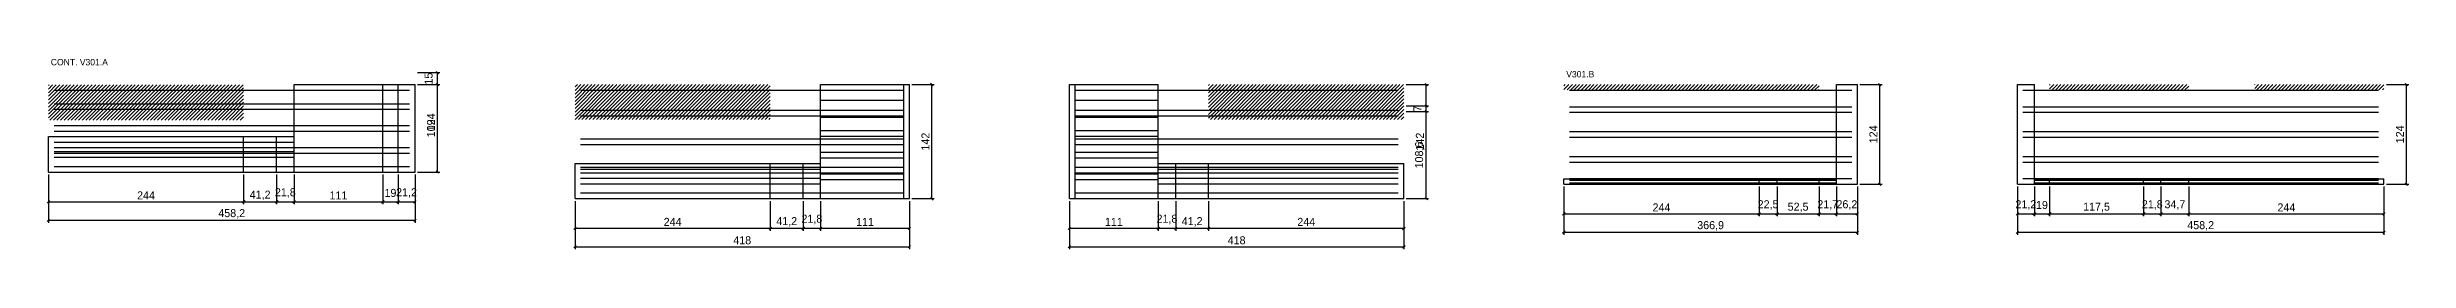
# Model space of a CAD drawing. Extents: x -9000 to 14229, y -395 to 1250.
# Drawn here: x 6134 to 9085, y -355 to -118 of the extents above; entities that cross this region are included whole.
import ezdxf

# ---------------------------------------------------------------- set-up
doc = ezdxf.new("R2010")
doc.units = 0
for name, color, linetype in [('COTA', 241, 'Continuous'), ('NOMENCLATURA', 7, 'Continuous'), ('Painéis', 200, 'Continuous'), ('Reaproveitamento', 251, 'Continuous'), ('SARR_2.2x7', 40, 'Continuous')]:
    doc.layers.add(name, color=color, linetype=linetype)
doc.dimstyles.new('PAINEL', dxfattribs={"dimtxt": 10, "dimasz": 3, "dimexe": 3, "dimexo": 3, "dimgap": 3, "dimtad": 1, "dimblk": 'OBLIQUE', "dimblk1": 'OBLIQUE', "dimcen": 2.5, "dimclrd": 4, "dimclre": 4, "dimclrt": 240, "dimazin": 3, "dimtfac": 1, "dimtmove": 0, "dimatfit": 3})

# ---------------------------------------------------------------- blocks, each defined once
blk = doc.blocks.new('_OBLIQUE')
at = {"color": 0, "linetype": 'BYBLOCK'}
blk.add_line((-0.5, -0.5), (0.5, 0.5), dxfattribs=at)

msp = doc.modelspace()

# ---------------------------------------------------------------- hatches: boundary and pattern name
at = {"layer": 'Reaproveitamento'}
h = msp.add_hatch(dxfattribs=at)
h.set_pattern_fill('ANSI31')
h.paths.add_polyline_path([(6135.1, -194.3), (6379.1, -194.3), (6379.1, -150.3), (6135.1, -150.3)])
h = msp.add_hatch(dxfattribs=at)
h.set_pattern_fill('ANSI31')
h.paths.add_polyline_path([(6793.3, -193.6), (7037.3, -193.6), (7037.3, -150), (6793.3, -150)])
h = msp.add_hatch(dxfattribs=at)
h.set_pattern_fill('ANSI31')
h.paths.add_polyline_path([(7585.3, -193.6), (7829.3, -193.6), (7829.3, -150), (7585.3, -150)])
h = msp.add_hatch(dxfattribs=at)
h.set_pattern_fill('ANSI31')
h.paths.add_polyline_path([(8029.3, -156.6), (8273.3, -156.6), (8273.3, -150), (8029.3, -150)])
h = msp.add_hatch(dxfattribs=at)
h.set_pattern_fill('ANSI31')
h.paths.add_polyline_path([(8273.3, -156.6), (8295.8, -156.6), (8295.8, -150), (8273.3, -150)])
h = msp.add_hatch(dxfattribs=at)
h.set_pattern_fill('ANSI31')
h.paths.add_polyline_path([(8295.8, -156.6), (8348.3, -156.6), (8348.3, -150), (8295.8, -150)])
h = msp.add_hatch(dxfattribs=at)
h.set_pattern_fill('ANSI31')
h.paths.add_polyline_path([(8636.4, -156.6), (8753.9, -156.6), (8753.9, -150), (8636.4, -150)])
h = msp.add_hatch(dxfattribs=at)
h.set_pattern_fill('ANSI31')
h.paths.add_polyline_path([(8753.9, -156.6), (8775.7, -156.6), (8775.7, -150), (8753.9, -150)])
h = msp.add_hatch(dxfattribs=at)
h.set_pattern_fill('ANSI31')
h.paths.add_polyline_path([(8775.7, -156.6), (8810.4, -156.6), (8810.4, -150), (8775.7, -150)])
h = msp.add_hatch(dxfattribs=at)
h.set_pattern_fill('ANSI31')
h.paths.add_polyline_path([(8892.9, -156.6), (9054.4, -156.6), (9054.4, -150), (8892.9, -150)])

# ---------------------------------------------------------------- linework, layer by layer
at = {"layer": 'Painéis'}
for p, q in [((6442.1, -259), (6442.1, -150)), ((6442.1, -150), (6553.1, -150)), ((6553.1, -259), (6553.1, -150)), ((6553.1, -150), (6572.1, -150)), ((6572.1, -259), (6572.1, -150)), ((6572.1, -150), (6593.3, -150)), ((6593.3, -259), (6593.3, -150)), ((7100.3, -292), (7100.3, -150)), ((7100.3, -150), (7211.3, -150)), ((7211.3, -292), (7211.3, -150)), ((7411.3, -150), (7522.3, -150)), ((7411.3, -292), (7411.3, -150)), ((7522.3, -292), (7522.3, -150)), ((8370, -274), (8370, -150)), ((8370, -150), (8396.2, -150)), ((8396.2, -274), (8396.2, -150)), ((8596.2, -150), (8617.4, -150)), ((8596.2, -274), (8596.2, -150)), ((8617.4, -274), (8617.4, -150)), ((6135.1, -214.7), (6379.1, -214.7)), ((6135.1, -259), (6135.1, -214.7)), ((6379.1, -259), (6379.1, -214.7)), ((6379.1, -214.7), (6420.3, -214.7)), ((6420.3, -259), (6420.3, -214.7)), ((6420.3, -214.7), (6442.1, -214.7)), ((6135.1, -259), (6379.1, -259)), ((6379.1, -259), (6420.3, -259)), ((6420.3, -259), (6442.1, -259)), ((6442.1, -259), (6553.1, -259)), ((6553.1, -259), (6572.1, -259)), ((6572.1, -259), (6593.3, -259)), ((6793.3, -248.4), (7037.3, -248.4)), ((6793.3, -292), (6793.3, -248.4)), ((7037.3, -292), (7037.3, -248.4)), ((7037.3, -248.4), (7078.5, -248.4)), ((7078.5, -292), (7078.5, -248.4)), ((7078.5, -248.4), (7100.3, -248.4)), ((7522.3, -248.4), (7544.1, -248.4)), ((7544.1, -292), (7544.1, -248.4)), ((7544.1, -248.4), (7585.3, -248.4)), ((7585.3, -292), (7585.3, -248.4)), ((7585.3, -248.4), (7829.3, -248.4)), ((7829.3, -292), (7829.3, -248.4)), ((6793.3, -292), (7037.3, -292)), ((7037.3, -292), (7078.5, -292)), ((7078.5, -292), (7100.3, -292)), ((7100.3, -292), (7211.3, -292)), ((7411.3, -292), (7522.3, -292)), ((7522.3, -292), (7544.1, -292)), ((7544.1, -292), (7585.3, -292)), ((7585.3, -292), (7829.3, -292)), ((8029.3, -267.4), (8273.3, -267.4)), ((8029.3, -274), (8029.3, -267.4)), ((8029.3, -274), (8273.3, -274)), ((8273.3, -274), (8273.3, -267.4)), ((8273.3, -267.4), (8295.8, -267.4)), ((8273.3, -274), (8295.8, -274)), ((8295.8, -274), (8295.8, -267.4)), ((8295.8, -267.4), (8348.3, -267.4)), ((8295.8, -274), (8348.3, -274)), ((8348.3, -274), (8348.3, -267.4)), ((8348.3, -267.4), (8370, -267.4)), ((8348.3, -274), (8370, -274)), ((8370, -274), (8396.2, -274)), ((8596.2, -274), (8617.4, -274)), ((8617.4, -267.4), (8636.4, -267.4)), ((8617.4, -274), (8636.4, -274)), ((8636.4, -274), (8636.4, -267.4)), ((8636.4, -267.4), (8753.9, -267.4)), ((8636.4, -274), (8753.9, -274)), ((8753.9, -274), (8753.9, -267.4)), ((8753.9, -267.4), (8775.7, -267.4)), ((8753.9, -274), (8775.7, -274)), ((8775.7, -274), (8775.7, -267.4)), ((8775.7, -267.4), (8810.4, -267.4)), ((8775.7, -274), (8810.4, -274)), ((8810.4, -274), (8810.4, -267.4)), ((8810.4, -267.4), (9054.4, -267.4)), ((8810.4, -274), (9054.4, -274)), ((9054.4, -274), (9054.4, -267.4))]:
    msp.add_line(p, q, dxfattribs=at)
at = {"layer": 'SARR_2.2x7'}
for p, q in [((7204.3, -292), (7204.3, -150)), ((7418.3, -292), (7418.3, -150))]:
    msp.add_line(p, q, dxfattribs=at)
for points in [[(6142.1, -157), (6379.1, -157)], [(6142.1, -173.75), (6379.1, -173.75)], [(6379.1, -157), (6420.3, -157)], [(6379.1, -173.75), (6420.3, -173.75)], [(6420.3, -157), (6442.1, -157)], [(6420.3, -173.75), (6442.1, -173.75)], [(6442.1, -157), (6553.1, -157)], [(6442.1, -157), (6553.1, -157)], [(6442.1, -173.75), (6553.1, -173.75)], [(6442.1, -173.75), (6553.1, -173.75)], [(6553.1, -157), (6572.1, -157)], [(6553.1, -157), (6572.1, -157)], [(6553.1, -173.75), (6572.1, -173.75)], [(6553.1, -173.75), (6572.1, -173.75)], [(6572.1, -157), (6586.3, -157)], [(6572.1, -157), (6586.3, -157)], [(6572.1, -173.75), (6586.3, -173.75)], [(6572.1, -173.75), (6586.3, -173.75)], [(6800.3, -157), (7037.3, -157)], [(7037.3, -157), (7078.5, -157)], [(7078.5, -157), (7100.3, -157)], [(7100.3, -157), (7204.3, -157)], [(7100.3, -157), (7204.3, -157)], [(7100.3, -169.4), (7204.3, -169.4)], [(7418.3, -157), (7522.3, -157)], [(7418.3, -157), (7522.3, -157)], [(7418.3, -169.4), (7522.3, -169.4)], [(7522.3, -157), (7544.1, -157)], [(7544.1, -157), (7585.3, -157)], [(7585.3, -157), (7822.3, -157)], [(8036.3, -157), (8273.3, -157)], [(8273.3, -157), (8295.8, -157)], [(8295.8, -157), (8348.3, -157)], [(8348.3, -157), (8370, -157)], [(8370, -157), (8389.2, -157)], [(8370, -157), (8389.2, -157)], [(8603.2, -157), (8617.4, -157)], [(8603.2, -157), (8617.4, -157)], [(8617.4, -157), (8636.4, -157)], [(8636.4, -157), (8753.9, -157)], [(8753.9, -157), (8775.7, -157)], [(8775.7, -157), (8810.4, -157)], [(8810.4, -157), (9047.4, -157)], [(6142.1, -180.75), (6379.1, -180.75)], [(6142.1, -201), (6379.1, -201)], [(6379.1, -180.75), (6420.3, -180.75)], [(6379.1, -201), (6420.3, -201)], [(6420.3, -180.75), (6442.1, -180.75)], [(6420.3, -201), (6442.1, -201)], [(6442.1, -180.75), (6553.1, -180.75)], [(6442.1, -180.75), (6553.1, -180.75)], [(6442.1, -201), (6553.1, -201)], [(6442.1, -201), (6553.1, -201)], [(6553.1, -180.75), (6572.1, -180.75)], [(6553.1, -180.75), (6572.1, -180.75)], [(6553.1, -201), (6572.1, -201)], [(6553.1, -201), (6572.1, -201)], [(6572.1, -180.75), (6586.3, -180.75)], [(6572.1, -180.75), (6586.3, -180.75)], [(6572.1, -201), (6586.3, -201)], [(6572.1, -201), (6586.3, -201)], [(6800.3, -182), (7037.3, -182)], [(6800.3, -189), (7037.3, -189)], [(7037.3, -182), (7078.5, -182)], [(7037.3, -189), (7078.5, -189)], [(7078.5, -182), (7100.3, -182)], [(7078.5, -189), (7100.3, -189)], [(7100.3, -182), (7204.3, -182)], [(7100.3, -189), (7204.3, -189)], [(7100.3, -190.4), (7204.3, -190.4)], [(7418.3, -182), (7522.3, -182)], [(7418.3, -189), (7522.3, -189)], [(7418.3, -190.4), (7522.3, -190.4)], [(7522.3, -182), (7544.1, -182)], [(7522.3, -189), (7544.1, -189)], [(7544.1, -182), (7585.3, -182)], [(7544.1, -189), (7585.3, -189)], [(7585.3, -182), (7822.3, -182)], [(7585.3, -189), (7822.3, -189)], [(8036.3, -177.5), (8273.3, -177.5)], [(8036.3, -184.5), (8273.3, -184.5)], [(8273.3, -177.5), (8295.8, -177.5)], [(8273.3, -184.5), (8295.8, -184.5)], [(8295.8, -177.5), (8348.3, -177.5)], [(8295.8, -184.5), (8348.3, -184.5)], [(8348.3, -177.5), (8370, -177.5)], [(8348.3, -184.5), (8370, -184.5)], [(8370, -177.5), (8389.2, -177.5)], [(8370, -177.5), (8389.2, -177.5)], [(8370, -184.5), (8389.2, -184.5)], [(8370, -184.5), (8389.2, -184.5)], [(8603.2, -177.5), (8617.4, -177.5)], [(8603.2, -177.5), (8617.4, -177.5)], [(8603.2, -184.5), (8617.4, -184.5)], [(8603.2, -184.5), (8617.4, -184.5)], [(8617.4, -177.5), (8636.4, -177.5)], [(8617.4, -184.5), (8636.4, -184.5)], [(8636.4, -177.5), (8753.9, -177.5)], [(8636.4, -184.5), (8753.9, -184.5)], [(8753.9, -177.5), (8775.7, -177.5)], [(8753.9, -184.5), (8775.7, -184.5)], [(8775.7, -177.5), (8810.4, -177.5)], [(8775.7, -184.5), (8810.4, -184.5)], [(8810.4, -177.5), (9047.4, -177.5)], [(8810.4, -184.5), (9047.4, -184.5)], [(6142.1, -208), (6379.1, -208)], [(6142.1, -221.7), (6379.1, -221.7)], [(6142.1, -228.25), (6379.1, -228.25)], [(6142.1, -233.35), (6379.1, -233.35)], [(6142.1, -235.25), (6379.1, -235.25)], [(6379.1, -208), (6420.3, -208)], [(6379.1, -221.7), (6420.3, -221.7)], [(6379.1, -228.25), (6420.3, -228.25)], [(6379.1, -233.35), (6420.3, -233.35)], [(6379.1, -235.25), (6420.3, -235.25)], [(6420.3, -208), (6442.1, -208)], [(6420.3, -221.7), (6442.1, -221.7)], [(6420.3, -228.25), (6442.1, -228.25)], [(6420.3, -233.35), (6442.1, -233.35)], [(6420.3, -235.25), (6442.1, -235.25)], [(6442.1, -208), (6553.1, -208)], [(6442.1, -208), (6553.1, -208)], [(6442.1, -228.25), (6553.1, -228.25)], [(6442.1, -228.25), (6553.1, -228.25)], [(6442.1, -235.25), (6553.1, -235.25)], [(6442.1, -235.25), (6553.1, -235.25)], [(6553.1, -208), (6572.1, -208)], [(6553.1, -208), (6572.1, -208)], [(6553.1, -228.25), (6572.1, -228.25)], [(6553.1, -228.25), (6572.1, -228.25)], [(6553.1, -235.25), (6572.1, -235.25)], [(6553.1, -235.25), (6572.1, -235.25)], [(6572.1, -208), (6586.3, -208)], [(6572.1, -208), (6586.3, -208)], [(6572.1, -228.25), (6586.3, -228.25)], [(6572.1, -228.25), (6586.3, -228.25)], [(6572.1, -235.25), (6586.3, -235.25)], [(6572.1, -235.25), (6586.3, -235.25)], [(6800.3, -217.5), (7037.3, -217.5)], [(6800.3, -224.5), (7037.3, -224.5)], [(7037.3, -217.5), (7078.5, -217.5)], [(7037.3, -224.5), (7078.5, -224.5)], [(7078.5, -217.5), (7100.3, -217.5)], [(7078.5, -224.5), (7100.3, -224.5)], [(7100.3, -207.05), (7204.3, -207.05)], [(7100.3, -214.05), (7204.3, -214.05)], [(7100.3, -217.5), (7204.3, -217.5)], [(7100.3, -224.5), (7204.3, -224.5)], [(7100.3, -234.2), (7204.3, -234.2)], [(7418.3, -207.05), (7522.3, -207.05)], [(7418.3, -214.05), (7522.3, -214.05)], [(7418.3, -217.5), (7522.3, -217.5)], [(7418.3, -224.5), (7522.3, -224.5)], [(7418.3, -234.2), (7522.3, -234.2)], [(7522.3, -217.5), (7544.1, -217.5)], [(7522.3, -224.5), (7544.1, -224.5)], [(7544.1, -217.5), (7585.3, -217.5)], [(7544.1, -224.5), (7585.3, -224.5)], [(7585.3, -217.5), (7822.3, -217.5)], [(7585.3, -224.5), (7822.3, -224.5)], [(8036.3, -208.5), (8273.3, -208.5)], [(8036.3, -215.5), (8273.3, -215.5)], [(8273.3, -208.5), (8295.8, -208.5)], [(8273.3, -215.5), (8295.8, -215.5)], [(8295.8, -208.5), (8348.3, -208.5)], [(8295.8, -215.5), (8348.3, -215.5)], [(8348.3, -208.5), (8370, -208.5)], [(8348.3, -215.5), (8370, -215.5)], [(8370, -208.5), (8389.2, -208.5)], [(8370, -208.5), (8389.2, -208.5)], [(8370, -215.5), (8389.2, -215.5)], [(8370, -215.5), (8389.2, -215.5)], [(8603.2, -208.5), (8617.4, -208.5)], [(8603.2, -208.5), (8617.4, -208.5)], [(8603.2, -215.5), (8617.4, -215.5)], [(8603.2, -215.5), (8617.4, -215.5)], [(8617.4, -208.5), (8636.4, -208.5)], [(8617.4, -215.5), (8636.4, -215.5)], [(8636.4, -208.5), (8753.9, -208.5)], [(8636.4, -215.5), (8753.9, -215.5)], [(8753.9, -208.5), (8775.7, -208.5)], [(8753.9, -215.5), (8775.7, -215.5)], [(8775.7, -208.5), (8810.4, -208.5)], [(8775.7, -215.5), (8810.4, -215.5)], [(8810.4, -208.5), (9047.4, -208.5)], [(8810.4, -215.5), (9047.4, -215.5)], [(6142.1, -240.35), (6379.1, -240.35)], [(6142.1, -252), (6379.1, -252)], [(6142.1, -252), (6379.1, -252)], [(6379.1, -240.35), (6420.3, -240.35)], [(6379.1, -252), (6420.3, -252)], [(6379.1, -252), (6420.3, -252)], [(6420.3, -240.35), (6442.1, -240.35)], [(6420.3, -252), (6442.1, -252)], [(6420.3, -252), (6442.1, -252)], [(6442.1, -252), (6553.1, -252)], [(6442.1, -252), (6553.1, -252)], [(6553.1, -252), (6572.1, -252)], [(6553.1, -252), (6572.1, -252)], [(6572.1, -252), (6586.3, -252)], [(6572.1, -252), (6586.3, -252)], [(6800.3, -253), (7037.3, -253)], [(6800.3, -255.4), (7037.3, -255.4)], [(6800.3, -260), (7037.3, -260)], [(7037.3, -253), (7078.5, -253)], [(7037.3, -255.4), (7078.5, -255.4)], [(7037.3, -260), (7078.5, -260)], [(7078.5, -253), (7100.3, -253)], [(7078.5, -255.4), (7100.3, -255.4)], [(7078.5, -260), (7100.3, -260)], [(7100.3, -241.2), (7204.3, -241.2)], [(7100.3, -253), (7204.3, -253)], [(7100.3, -260), (7204.3, -260)], [(7100.3, -261.35), (7204.3, -261.35)], [(7418.3, -241.2), (7522.3, -241.2)], [(7418.3, -253), (7522.3, -253)], [(7418.3, -260), (7522.3, -260)], [(7418.3, -261.35), (7522.3, -261.35)], [(7522.3, -253), (7544.1, -253)], [(7522.3, -255.4), (7544.1, -255.4)], [(7522.3, -260), (7544.1, -260)], [(7544.1, -253), (7585.3, -253)], [(7544.1, -255.4), (7585.3, -255.4)], [(7544.1, -260), (7585.3, -260)], [(7585.3, -253), (7822.3, -253)], [(7585.3, -255.4), (7822.3, -255.4)], [(7585.3, -260), (7822.3, -260)], [(8036.3, -239.5), (8273.3, -239.5)], [(8036.3, -246.5), (8273.3, -246.5)], [(8273.3, -239.5), (8295.8, -239.5)], [(8273.3, -246.5), (8295.8, -246.5)], [(8295.8, -239.5), (8348.3, -239.5)], [(8295.8, -246.5), (8348.3, -246.5)], [(8348.3, -239.5), (8370, -239.5)], [(8348.3, -246.5), (8370, -246.5)], [(8370, -239.5), (8389.2, -239.5)], [(8370, -239.5), (8389.2, -239.5)], [(8370, -246.5), (8389.2, -246.5)], [(8370, -246.5), (8389.2, -246.5)], [(8603.2, -239.5), (8617.4, -239.5)], [(8603.2, -239.5), (8617.4, -239.5)], [(8603.2, -246.5), (8617.4, -246.5)], [(8603.2, -246.5), (8617.4, -246.5)], [(8617.4, -239.5), (8636.4, -239.5)], [(8617.4, -246.5), (8636.4, -246.5)], [(8636.4, -239.5), (8753.9, -239.5)], [(8636.4, -246.5), (8753.9, -246.5)], [(8753.9, -239.5), (8775.7, -239.5)], [(8753.9, -246.5), (8775.7, -246.5)], [(8775.7, -239.5), (8810.4, -239.5)], [(8775.7, -246.5), (8810.4, -246.5)], [(8810.4, -239.5), (9047.4, -239.5)], [(8810.4, -246.5), (9047.4, -246.5)], [(6800.3, -266.7), (7037.3, -266.7)], [(6800.3, -273.7), (7037.3, -273.7)], [(6800.3, -285), (7037.3, -285)], [(6800.3, -285), (7037.3, -285)], [(7037.3, -266.7), (7078.5, -266.7)], [(7037.3, -273.7), (7078.5, -273.7)], [(7037.3, -285), (7078.5, -285)], [(7037.3, -285), (7078.5, -285)], [(7078.5, -266.7), (7100.3, -266.7)], [(7078.5, -273.7), (7100.3, -273.7)], [(7078.5, -285), (7100.3, -285)], [(7078.5, -285), (7100.3, -285)], [(7100.3, -268.35), (7204.3, -268.35)], [(7100.3, -285), (7204.3, -285)], [(7100.3, -285), (7204.3, -285)], [(7418.3, -268.35), (7522.3, -268.35)], [(7418.3, -285), (7522.3, -285)], [(7418.3, -285), (7522.3, -285)], [(7522.3, -266.7), (7544.1, -266.7)], [(7522.3, -273.7), (7544.1, -273.7)], [(7522.3, -285), (7544.1, -285)], [(7522.3, -285), (7544.1, -285)], [(7544.1, -266.7), (7585.3, -266.7)], [(7544.1, -273.7), (7585.3, -273.7)], [(7544.1, -285), (7585.3, -285)], [(7544.1, -285), (7585.3, -285)], [(7585.3, -266.7), (7822.3, -266.7)], [(7585.3, -273.7), (7822.3, -273.7)], [(7585.3, -285), (7822.3, -285)], [(7585.3, -285), (7822.3, -285)], [(8036.3, -267), (8273.3, -267)], [(8036.3, -269), (8273.3, -269)], [(8036.3, -272.4), (8273.3, -272.4)], [(8273.3, -267), (8295.8, -267)], [(8273.3, -269), (8295.8, -269)], [(8273.3, -272.4), (8295.8, -272.4)], [(8295.8, -267), (8348.3, -267)], [(8295.8, -269), (8348.3, -269)], [(8295.8, -272.4), (8348.3, -272.4)], [(8348.3, -267), (8370, -267)], [(8348.3, -269), (8370, -269)], [(8348.3, -272.4), (8370, -272.4)], [(8370, -267), (8389.2, -267)], [(8370, -267), (8389.2, -267)], [(8603.2, -267), (8617.4, -267)], [(8603.2, -267), (8617.4, -267)], [(8617.4, -267), (8636.4, -267)], [(8617.4, -269), (8636.4, -269)], [(8617.4, -272.4), (8636.4, -272.4)], [(8636.4, -267), (8753.9, -267)], [(8636.4, -269), (8753.9, -269)], [(8636.4, -272.4), (8753.9, -272.4)], [(8753.9, -267), (8775.7, -267)], [(8753.9, -269), (8775.7, -269)], [(8753.9, -272.4), (8775.7, -272.4)], [(8775.7, -267), (8810.4, -267)], [(8775.7, -269), (8810.4, -269)], [(8775.7, -272.4), (8810.4, -272.4)], [(8810.4, -267), (9047.4, -267)], [(8810.4, -269), (9047.4, -269)], [(8810.4, -272.4), (9047.4, -272.4)]]:
    msp.add_lwpolyline(points, dxfattribs=at)

# ---------------------------------------------------------------- texts
at = {"layer": 'NOMENCLATURA'}
for s, p in [('CONT. V301.A', (6138.1, -126)), ('V301.B', (8032.3, -141))]:
    msp.add_text(s, height=8, dxfattribs=at).set_placement(p)

# ---------------------------------------------------------------- dimensions: what is measured, and where the dimension line sits
at = {"layer": 'COTA'}
for base, p1, p2 in [((6621.3, -259), (6593.3, -259), (6593.3, -135)), ((6621.3, -150), (6593.3, -150), (6593.3, -135)), ((6621.3, -259), (6593.3, -259), (6593.3, -150)), ((7239.3, -292), (7211.3, -292), (7211.3, -150)), ((7239.3, -292), (7211.3, -292), (7211.3, -150)), ((7857.3, -292), (7829.3, -292), (7829.3, -150)), ((7857.3, -183.4), (7829.3, -183.4), (7829.3, -176.4)), ((8424.2, -274), (8396.2, -274), (8396.2, -150)), ((8424.2, -274), (8396.2, -274), (8396.2, -150)), ((9082.4, -274), (9054.4, -274), (9054.4, -150)), ((9082.4, -274), (9054.4, -274), (9054.4, -150)), ((7857.3, -292), (7829.3, -292), (7829.3, -183.4))]:
    msp.add_linear_dim(base=base, p1=p1, p2=p2, angle=90, dimstyle='PAINEL', dxfattribs=at).render()
for base, p1, p2 in [((6135.1, -296), (6135.1, -259), (6379.1, -259)), ((6135.1, -319), (6135.1, -259), (6593.3, -259)), ((6379.1, -296), (6379.1, -259), (6420.3, -259)), ((6420.3, -296), (6420.3, -259), (6442.1, -259)), ((6442.1, -296), (6442.1, -259), (6553.1, -259)), ((6553.1, -296), (6553.1, -259), (6572.1, -259)), ((6572.1, -296), (6572.1, -259), (6593.3, -259)), ((6793.3, -329), (6793.3, -292), (7037.3, -292)), ((6793.3, -352), (6793.3, -292), (7211.3, -292)), ((7037.3, -329), (7037.3, -292), (7078.5, -292)), ((7078.5, -329), (7078.5, -292), (7100.3, -292)), ((7100.3, -329), (7100.3, -292), (7211.3, -292)), ((7411.3, -329), (7411.3, -292), (7522.3, -292)), ((7411.3, -352), (7411.3, -292), (7829.3, -292)), ((7522.3, -329), (7522.3, -292), (7544.1, -292)), ((7544.1, -329), (7544.1, -292), (7585.3, -292)), ((7585.3, -329), (7585.3, -292), (7829.3, -292)), ((8029.3, -311), (8029.3, -274), (8273.3, -274)), ((8029.3, -334), (8029.3, -274), (8396.2, -274)), ((8273.3, -311), (8273.3, -274), (8295.8, -274)), ((8295.8, -311), (8295.8, -274), (8348.3, -274)), ((8348.3, -311), (8348.3, -274), (8370, -274)), ((8370, -311), (8370, -274), (8396.2, -274)), ((8596.2, -311), (8596.2, -274), (8617.4, -274)), ((8596.2, -334), (8596.2, -274), (9054.4, -274)), ((8617.4, -311), (8617.4, -274), (8636.4, -274)), ((8636.4, -311), (8636.4, -274), (8753.9, -274)), ((8753.9, -311), (8753.9, -274), (8775.7, -274)), ((8775.7, -311), (8775.7, -274), (8810.4, -274)), ((8810.4, -311), (8810.4, -274), (9054.4, -274))]:
    msp.add_linear_dim(base=base, p1=p1, p2=p2, dimstyle='PAINEL', dxfattribs=at).render()

doc.saveas('drawing.dxf')
